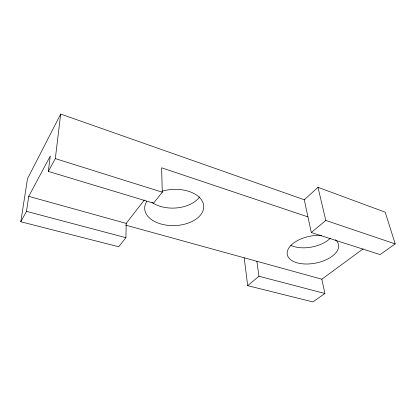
<?xml version="1.0" encoding="UTF-8"?>
<svg xmlns="http://www.w3.org/2000/svg" width="416" height="416" viewBox="0 0 416 416"><rect width="100%" height="100%" fill="white"/><g stroke="black" fill="none" stroke-linecap="round" stroke-linejoin="round"><path stroke-width="0.62" d="M304.283 199.758L317.99 187.33L385.195 212.176L395.2 243.906L380.058 254.587L311.298 232.544L304.283 199.758L60.689 114.057L27.472 178.766L20.8 221.764L118.664 246.761L125.913 237.692L126.199 223.387L144.264 200.091M307.949 216.897L161.626 167.799L162.287 192.192L153.52 203.159L48.318 171.408L55.312 158.605L60.689 114.057M48.318 171.408L50.289 156.016L28.73 196.362L26.484 211.364L20.8 221.764M244.187 257.774L247.681 285.657L258.955 276.245L324.906 293.493L321.838 279.198L125.59 225.113M311.298 232.544L325.796 220.438L395.2 243.906M321.838 279.198L363.132 248.846M324.906 293.493L312.926 301.943L247.681 285.657M26.484 211.364L125.913 237.692M28.73 196.362L126.199 223.387M55.312 158.605L162.287 192.192M317.99 187.33L325.796 220.438M256.859 261.29L258.955 276.245M335.384 239.751A26.099 13.744 -10.9 0 1 318.588 262.444A26.099 13.744 -10.9 0 1 287.191 252.33A26.099 13.744 -10.9 0 1 321.688 235.342M162.074 191.22A29.546 18.127 -2.2 0 1 203.388 204.006A29.546 18.127 -2.2 0 1 170.695 225.555A29.546 18.127 -2.2 0 1 146.884 201.235M330.346 238.238A25.563 14.05 -11.3 0 1 290.794 245.352M199.67 196.825A28.86 18.424 -2 0 1 151.934 202.4"/></g></svg>
